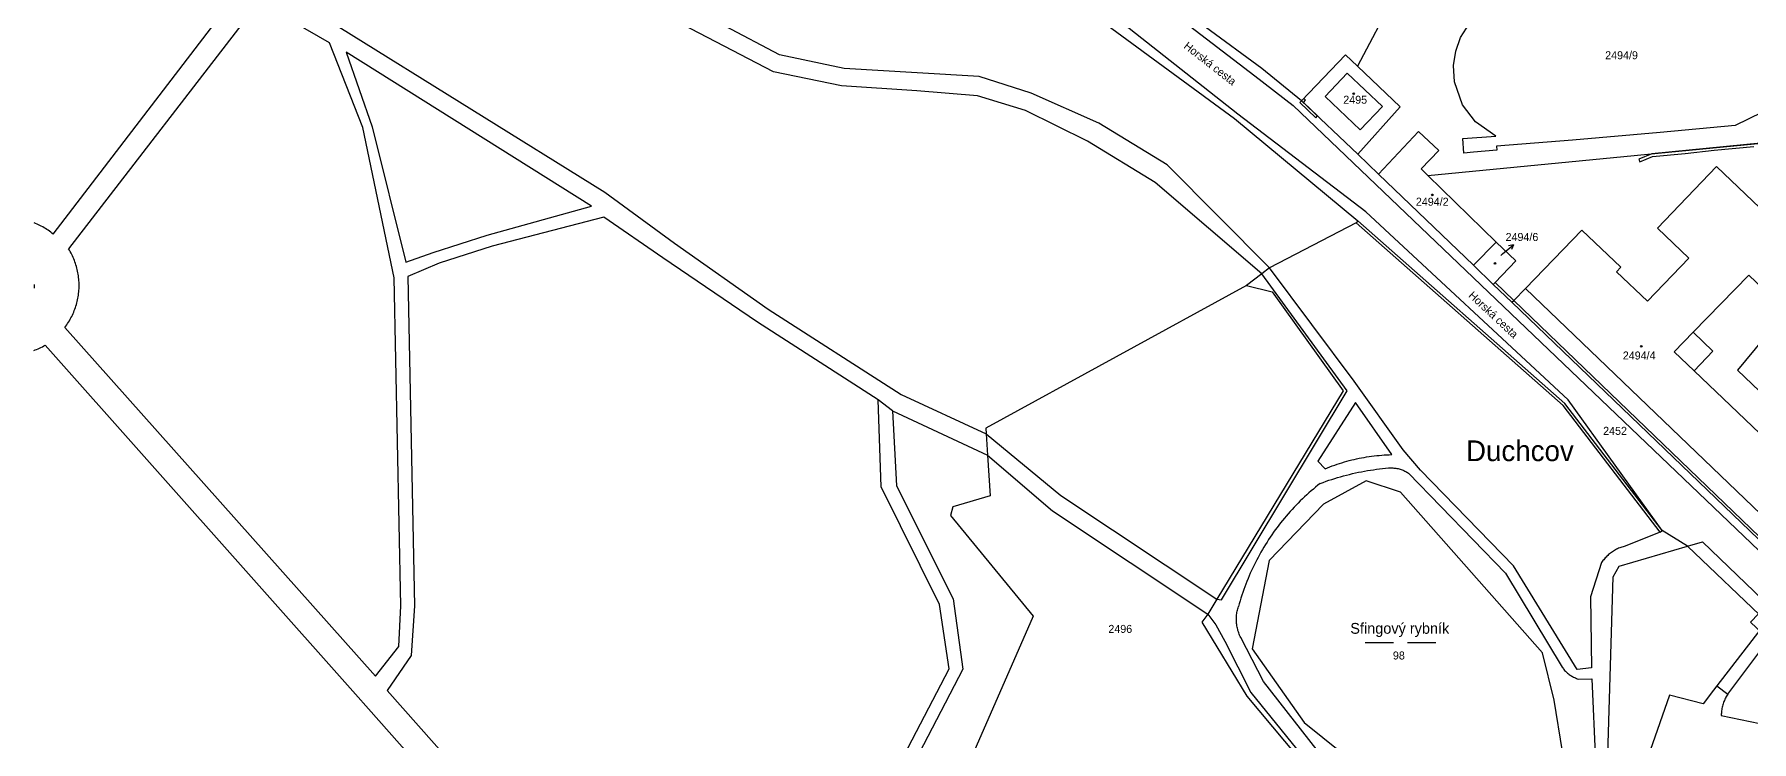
# Model space of a CAD drawing. Extents: x -784124 to -780570, y -980818 to -976926.
# Drawn here: x -782659.9 to -782295.1, y -979241.2 to -979090.8 of the extents above; entities that cross this region are included whole.
import ezdxf
from ezdxf.enums import TextEntityAlignment as Align

# ---------------------------------------------------------------- set-up
doc = ezdxf.new("R2010")
doc.units = 0
doc.header["$LTSCALE"] = 3.138375
doc.header["$MEASUREMENT"] = 0
doc.linetypes.add('0_051C', pattern=[0])
for name, color, linetype in [('1005', 1, 'CONTINUOUS'), ('1008', 1, 'CONTINUOUS'), ('1015', 1, 'CONTINUOUS'), ('1029', 1, 'CONTINUOUS'), ('18', 1, 'CONTINUOUS'), ('21800', 1, 'CONTINUOUS'), ('21900', 1, 'CONTINUOUS'), ('23700', 1, 'CONTINUOUS'), ('404', 1, 'CONTINUOUS'), ('803', 1, 'CONTINUOUS')]:
    doc.layers.add(name, color=color, linetype=linetype)

# ---------------------------------------------------------------- blocks, each defined once
blk = doc.blocks.new('4_02$0')
at = {"layer": '404', "color": 255, "linetype": 'Continuous'}
blk.add_circle((-0.01, 0), 0.175, dxfattribs=at)
blk = doc.blocks.new('1029$1')
at = {"layer": '1029', "color": 6, "linetype": 'Continuous'}
for p, q in [((0, 3), (-0.5, 2)), ((0, 0), (0, 3)), ((0, 3), (0.5, 2))]:
    blk.add_line(p, q, dxfattribs=at)
blk = doc.blocks.new('8_03$8')
at = {"layer": '803', "color": 255, "linetype": 'Continuous'}
for p, q in [((-7.49, 0), (-1.49, 0)), ((1.51, 0), (7.51, 0))]:
    blk.add_line(p, q, dxfattribs=at)

msp = doc.modelspace()

# ---------------------------------------------------------------- linework, layer by layer
at = {"layer": '1029', "color": 255, "linetype": 'Continuous'}
msp.add_line((-782348.41, -979137.78), (-782348.01, -979137.45), dxfattribs=at)
at = {"layer": '21800', "color": 255, "linetype": 'Continuous'}
for p, q in [((-782404.27, -979107.76), (-782452.96, -979069.3)), ((-782655.86, -979133.26), (-782616.3, -979081.58)), ((-782501.59, -979095.17), (-782527.06, -979081.64)), ((-782424.39, -979081.39), (-782400.67, -979099.59)), ((-782612.21, -979083.97), (-782652.58, -979136.4)), ((-782597.17, -979092.6), (-782612.21, -979083.97)), ((-782502.87, -979098.74), (-782529.11, -979085.11)), ((-782595.16, -979089.21), (-782538.71, -979124.34)), ((-782590.07, -979110.58), (-782597.17, -979092.6)), ((-782541.49, -979127.3), (-782593.64, -979094.61)), ((-782593.64, -979094.61), (-782588.09, -979110.43)), ((-782487.88, -979098.03), (-782501.59, -979095.17)), ((-782488.43, -979101.71), (-782502.87, -979098.74)), ((-782472.36, -979098.97), (-782487.88, -979098.03)), ((-782459.16, -979099.72), (-782472.36, -979098.97)), ((-782448.14, -979103.32), (-782459.16, -979099.72)), ((-782400.67, -979099.59), (-782392.48, -979105.92)), ((-782385.7, -979103.97), (-782381.01, -979099.05)), ((-782381.01, -979099.05), (-782373.56, -979106.16)), ((-782472.41, -979102.83), (-782488.43, -979101.71)), ((-782459.51, -979103.88), (-782472.41, -979102.83)), ((-782449.37, -979107.01), (-782459.51, -979103.88)), ((-782433.78, -979109.65), (-782448.14, -979103.32)), ((-782378.25, -979111.08), (-782385.7, -979103.97)), ((-782436.19, -979113.49), (-782449.37, -979107.01)), ((-782377.09, -979128.54), (-782404.27, -979107.76)), ((-782392.48, -979105.92), (-782269.33, -979223.81)), ((-782373.56, -979106.16), (-782378.25, -979111.08)), ((-782583.42, -979142.52), (-782590.07, -979110.58)), ((-782588.09, -979110.43), (-782580.95, -979139.2)), ((-782419.24, -979118.52), (-782433.78, -979109.65)), ((-782421.82, -979122.3), (-782436.19, -979113.49)), ((-782397.51, -979140.46), (-782419.24, -979118.52)), ((-782315.1, -979132.01), (-782302.56, -979118.9)), ((-782302.56, -979118.9), (-782282.85, -979137.78)), ((-782399.18, -979141.73), (-782421.82, -979122.3)), ((-782538.71, -979124.34), (-782523.9, -979135.17)), ((-782563.7, -979133.46), (-782541.49, -979127.3)), ((-782538.91, -979129.62), (-782562.64, -979135.79)), ((-782526.34, -979138.33), (-782538.91, -979129.62)), ((-782334.11, -979168.52), (-782377.09, -979128.54)), ((-782575.17, -979137.14), (-782563.7, -979133.46)), ((-782335.17, -979169.72), (-782379.14, -979130.87)), ((-782343.19, -979144.8), (-782331.22, -979132.4)), ((-782331.22, -979132.4), (-782322.94, -979140.27)), ((-782308.46, -979138.34), (-782315.1, -979132.01)), ((-782580.95, -979139.2), (-782575.17, -979137.14)), ((-782562.64, -979135.79), (-782573.87, -979139.45)), ((-782523.9, -979135.17), (-782503.99, -979149.18)), ((-782573.87, -979139.45), (-782580.53, -979142.28)), ((-782506.29, -979151.98), (-782526.34, -979138.33)), ((-782379.54, -979164.55), (-782397.51, -979140.46)), ((-782322.94, -979140.27), (-782323.86, -979141.3)), ((-782317.26, -979147.53), (-782308.46, -979138.34)), ((-782582.03, -979212.28), (-782583.42, -979142.52)), ((-782580.53, -979142.28), (-782579.11, -979212.29)), ((-782381.03, -979166.61), (-782399.18, -979141.73)), ((-782345.66, -979147.36), (-782349.63, -979143.54)), ((-782323.86, -979141.3), (-782317.26, -979147.53)), ((-782295.73, -979141.98), (-782307.57, -979154.12)), ((-782291.11, -979146.38), (-782295.73, -979141.98)), ((-782346.04, -979147.76), (-782345.66, -979147.36)), ((-782345.66, -979147.36), (-782343.19, -979144.8)), ((-782345.66, -979147.36), (-782291.57, -979199.43)), ((-782291.4, -979194.53), (-782343.19, -979144.8)), ((-782284.99, -979146.26), (-782298.16, -979162.16)), ((-782503.99, -979149.18), (-782475.73, -979167.39)), ((-782653.38, -979153.08), (-782587.42, -979227.27)), ((-782480.62, -979168.52), (-782506.29, -979151.98)), ((-782311.55, -979158.27), (-782307.57, -979154.12)), ((-782307.57, -979154.12), (-782303.35, -979158.17)), ((-782591.66, -979231.06), (-782657.57, -979156.87)), ((-782307.33, -979162.32), (-782311.55, -979158.27)), ((-782303.35, -979158.17), (-782307.33, -979162.32)), ((-782307.33, -979162.32), (-782282.93, -979185.68)), ((-782298.16, -979162.16), (-782269.79, -979189.42)), ((-782369.14, -979179.14), (-782379.54, -979164.55)), ((-782477.63, -979170.82), (-782480.62, -979168.52)), ((-782479.97, -979186.95), (-782480.62, -979168.52)), ((-782475.73, -979167.39), (-782457.69, -979175.71)), ((-782407.69, -979211.02), (-782381.03, -979166.61)), ((-782379.27, -979169.06), (-782387.25, -979181.55)), ((-782371.54, -979180.14), (-782379.27, -979169.06)), ((-782314.58, -979196.65), (-782335.17, -979169.72)), ((-782314.11, -979196.28), (-782334.11, -979168.52)), ((-782477.63, -979170.82), (-782476.74, -979186.77)), ((-782477.63, -979170.82), (-782457.4, -979180.28)), ((-782457.69, -979175.71), (-782441.85, -979188.8)), ((-782457.4, -979180.28), (-782443.61, -979192.08)), ((-782365.44, -979183.41), (-782369.14, -979179.14)), ((-782387.25, -979181.55), (-782385.7, -979183.13)), ((-782368, -979184.08), (-782347.43, -979205.33)), ((-782345.73, -979203.81), (-782365.44, -979183.41)), ((-782467.64, -979212.03), (-782479.97, -979186.95)), ((-782476.74, -979186.77), (-782464.71, -979210.81)), ((-782441.85, -979188.8), (-782408.69, -979210.86)), ((-782443.61, -979192.08), (-782410.61, -979214.02)), ((-782314.58, -979196.65), (-782322.2, -979199.64)), ((-782314.58, -979196.65), (-782314.11, -979196.28)), ((-782308.76, -979199.59), (-782305.59, -979198.66)), ((-782305.59, -979198.66), (-782275.17, -979227.94)), ((-782323.24, -979203.88), (-782308.76, -979199.59)), ((-782347.43, -979205.33), (-782335.38, -979225.32)), ((-782332.22, -979225.81), (-782345.73, -979203.81)), ((-782326.99, -979203.08), (-782329.37, -979210.4)), ((-782325.71, -979246.33), (-782324.55, -979206.15)), ((-782324.55, -979206.15), (-782323.24, -979203.88)), ((-782582.43, -979220.93), (-782582.03, -979212.28)), ((-782579.11, -979212.29), (-782579.84, -979222.83)), ((-782465.57, -979225.71), (-782467.64, -979212.03)), ((-782464.71, -979210.81), (-782462.67, -979225.73)), ((-782408.69, -979210.86), (-782407.69, -979211.02)), ((-782329.37, -979210.4), (-782329.14, -979225.46)), ((-782410.61, -979214.02), (-782408.91, -979216.31)), ((-782408.91, -979216.31), (-782406.99, -979219.81)), ((-782291.94, -979215.6), (-782302.55, -979229.26)), ((-782300.21, -979231.04), (-782290.01, -979217.46)), ((-782587.42, -979227.27), (-782582.43, -979220.93)), ((-782406.99, -979219.81), (-782401.5, -979230.72)), ((-782398.83, -979228.38), (-782403.65, -979219.01)), ((-782579.84, -979222.83), (-782584.9, -979230.27)), ((-782493.58, -979279.45), (-782465.57, -979225.71)), ((-782462.67, -979225.73), (-782490.55, -979279.54)), ((-782385.61, -979245.21), (-782398.83, -979228.38)), ((-782329.14, -979225.46), (-782332.22, -979225.81)), ((-782331.95, -979227.84), (-782329.05, -979227.82)), ((-782329.05, -979227.82), (-782328.27, -979245.35)), ((-782591.66, -979231.06), (-782588.89, -979234.19)), ((-782584.9, -979230.27), (-782524.89, -979297.92)), ((-782401.5, -979230.72), (-782387.56, -979247.95)), ((-782312.54, -979231.26), (-782316.67, -979243.02)), ((-782305.44, -979233.11), (-782312.54, -979231.26)), ((-782303.26, -979230.19), (-782305.44, -979233.11)), ((-782302.55, -979229.26), (-782303.26, -979230.19)), ((-782302.55, -979229.26), (-782300.21, -979231.04)), ((-782527.73, -979302.9), (-782588.89, -979234.19)), ((-782301.58, -979235.59), (-782281.92, -979239.72))]:
    msp.add_line(p, q, dxfattribs=at)
for points in [[(-782655.86, -979133.26), (-782656.121, -979133.047), (-782656.388, -979132.84), (-782656.659, -979132.639), (-782656.935, -979132.445), (-782657.215, -979132.257), (-782657.499, -979132.076), (-782657.788, -979131.901), (-782658.081, -979131.733), (-782658.377, -979131.572), (-782658.677, -979131.418), (-782658.981, -979131.272), (-782659.288, -979131.132), (-782659.598, -979130.999), (-782659.912, -979130.874)], [(-782653.38, -979153.08), (-782653.175, -979152.807), (-782652.977, -979152.528), (-782652.785, -979152.246), (-782652.599, -979151.958), (-782652.421, -979151.667), (-782652.249, -979151.372), (-782652.085, -979151.072), (-782651.927, -979150.769), (-782651.776, -979150.462), (-782651.633, -979150.152), (-782651.497, -979149.839), (-782651.368, -979149.522), (-782651.247, -979149.203), (-782651.133, -979148.881), (-782651.027, -979148.556), (-782650.928, -979148.229), (-782650.837, -979147.899), (-782650.754, -979147.568), (-782650.678, -979147.235), (-782650.61, -979146.9), (-782650.55, -979146.563), (-782650.498, -979146.225), (-782650.454, -979145.887), (-782650.418, -979145.547), (-782650.39, -979145.206), (-782650.369, -979144.865), (-782650.357, -979144.524), (-782650.352, -979144.182), (-782650.356, -979143.84), (-782650.368, -979143.499), (-782650.387, -979143.158), (-782650.415, -979142.817), (-782650.45, -979142.477), (-782650.493, -979142.138), (-782650.544, -979141.8), (-782650.604, -979141.464), (-782650.67, -979141.129), (-782650.745, -979140.795), (-782650.828, -979140.464), (-782650.918, -979140.134), (-782651.016, -979139.807), (-782651.121, -979139.482), (-782651.234, -979139.159), (-782651.355, -979138.839), (-782651.483, -979138.523), (-782651.618, -979138.209), (-782651.761, -979137.898), (-782651.91, -979137.591), (-782652.067, -979137.288), (-782652.231, -979136.988), (-782652.402, -979136.692), (-782652.58, -979136.4)], [(-782659.856, -979144.762), (-782659.844, -979144.561), (-782659.84, -979144.36), (-782659.844, -979144.159), (-782659.856, -979143.958)], [(-782659.992, -979158.003), (-782659.678, -979157.886), (-782659.367, -979157.762), (-782659.059, -979157.631), (-782658.755, -979157.493), (-782658.453, -979157.347), (-782658.155, -979157.195), (-782657.861, -979157.036), (-782657.57, -979156.87)], [(-782385.7, -979183.13), (-782385.201, -979182.926), (-782384.699, -979182.73), (-782384.194, -979182.54), (-782383.687, -979182.357), (-782383.178, -979182.181), (-782382.666, -979182.012), (-782382.151, -979181.85), (-782381.635, -979181.696), (-782381.116, -979181.548), (-782380.596, -979181.408), (-782380.073, -979181.275), (-782379.549, -979181.149), (-782379.023, -979181.03), (-782378.496, -979180.919), (-782377.967, -979180.815), (-782377.436, -979180.718), (-782376.905, -979180.629), (-782376.372, -979180.547), (-782375.838, -979180.472), (-782375.303, -979180.404), (-782374.767, -979180.344), (-782374.231, -979180.292), (-782373.694, -979180.247), (-782373.156, -979180.209), (-782372.618, -979180.178), (-782372.079, -979180.155), (-782371.54, -979180.14)], [(-782386.75, -979186.26), (-782386.141, -979186.033), (-782385.529, -979185.814), (-782384.915, -979185.602), (-782384.298, -979185.397), (-782383.679, -979185.2), (-782383.057, -979185.011), (-782382.433, -979184.829), (-782381.807, -979184.655), (-782381.179, -979184.488), (-782380.549, -979184.329), (-782379.917, -979184.178), (-782379.283, -979184.034), (-782378.648, -979183.899), (-782378.011, -979183.77), (-782377.372, -979183.65), (-782376.732, -979183.538), (-782376.091, -979183.433), (-782375.448, -979183.336), (-782374.804, -979183.247), (-782374.16, -979183.166), (-782373.514, -979183.093), (-782372.867, -979183.028), (-782372.22, -979182.97)], [(-782372.22, -979182.97), (-782371.998, -979182.957), (-782371.776, -979182.952), (-782371.554, -979182.954), (-782371.332, -979182.964), (-782371.11, -979182.981), (-782370.889, -979183.005), (-782370.67, -979183.036), (-782370.451, -979183.075), (-782370.233, -979183.121), (-782370.018, -979183.174), (-782369.804, -979183.234), (-782369.592, -979183.301), (-782369.382, -979183.375), (-782369.175, -979183.456), (-782368.971, -979183.543), (-782368.77, -979183.638), (-782368.572, -979183.739), (-782368.378, -979183.846), (-782368.187, -979183.96), (-782368, -979184.08)], [(-782386.75, -979186.26), (-782387.241, -979186.649), (-782387.727, -979187.045), (-782388.207, -979187.446), (-782388.683, -979187.854), (-782389.154, -979188.267), (-782389.619, -979188.687), (-782390.079, -979189.112), (-782390.534, -979189.543), (-782390.983, -979189.98), (-782391.427, -979190.422), (-782391.865, -979190.87), (-782392.297, -979191.323), (-782392.724, -979191.782), (-782393.145, -979192.246), (-782393.559, -979192.715), (-782393.969, -979193.19), (-782394.372, -979193.669), (-782394.769, -979194.154), (-782395.159, -979194.643), (-782395.544, -979195.138), (-782395.923, -979195.637), (-782396.295, -979196.141), (-782396.66, -979196.65), (-782397.02, -979197.163), (-782397.373, -979197.681), (-782397.719, -979198.203), (-782398.059, -979198.729), (-782398.392, -979199.26), (-782398.718, -979199.794), (-782399.038, -979200.333), (-782399.35, -979200.876), (-782399.656, -979201.422), (-782399.955, -979201.973), (-782400.247, -979202.527), (-782400.533, -979203.085), (-782400.811, -979203.646), (-782401.082, -979204.211), (-782401.346, -979204.779), (-782401.602, -979205.351), (-782401.852, -979205.925), (-782402.094, -979206.503), (-782402.329, -979207.084), (-782402.557, -979207.667), (-782402.777, -979208.254), (-782402.99, -979208.843), (-782403.195, -979209.435), (-782403.393, -979210.029), (-782403.584, -979210.626), (-782403.767, -979211.225), (-782403.942, -979211.826), (-782404.11, -979212.43)], [(-782322.2, -979199.64), (-782322.442, -979199.708), (-782322.682, -979199.783), (-782322.919, -979199.865), (-782323.154, -979199.954), (-782323.386, -979200.051), (-782323.615, -979200.155), (-782323.84, -979200.265), (-782324.063, -979200.383), (-782324.281, -979200.507), (-782324.496, -979200.637), (-782324.706, -979200.774), (-782324.913, -979200.918), (-782325.114, -979201.067), (-782325.312, -979201.223), (-782325.504, -979201.385), (-782325.691, -979201.552), (-782325.874, -979201.725), (-782326.05, -979201.904), (-782326.222, -979202.088), (-782326.387, -979202.277), (-782326.547, -979202.47), (-782326.701, -979202.669), (-782326.849, -979202.872), (-782326.99, -979203.08)], [(-782403.65, -979219.01), (-782403.763, -979218.776), (-782403.87, -979218.538), (-782403.968, -979218.297), (-782404.06, -979218.053), (-782404.144, -979217.807), (-782404.221, -979217.558), (-782404.289, -979217.306), (-782404.351, -979217.053), (-782404.404, -979216.798), (-782404.45, -979216.542), (-782404.488, -979216.284), (-782404.518, -979216.026), (-782404.54, -979215.766), (-782404.554, -979215.506), (-782404.56, -979215.246), (-782404.559, -979214.985), (-782404.549, -979214.725), (-782404.532, -979214.465), (-782404.506, -979214.206), (-782404.473, -979213.948), (-782404.432, -979213.691), (-782404.383, -979213.435), (-782404.326, -979213.181), (-782404.262, -979212.928), (-782404.19, -979212.678), (-782404.11, -979212.43)], [(-782335.38, -979225.32), (-782335.255, -979225.497), (-782335.123, -979225.67), (-782334.986, -979225.838), (-782334.844, -979226.001), (-782334.696, -979226.16), (-782334.542, -979226.313), (-782334.384, -979226.461), (-782334.221, -979226.604), (-782334.053, -979226.741), (-782333.88, -979226.873), (-782333.703, -979226.998), (-782333.522, -979227.117), (-782333.337, -979227.231), (-782333.148, -979227.337), (-782332.956, -979227.438), (-782332.76, -979227.532), (-782332.562, -979227.619), (-782332.36, -979227.7), (-782332.156, -979227.773), (-782331.95, -979227.84)], [(-782300.21, -979231.04), (-782300.346, -979231.254), (-782300.475, -979231.472), (-782300.597, -979231.695), (-782300.713, -979231.92), (-782300.821, -979232.149), (-782300.923, -979232.381), (-782301.018, -979232.617), (-782301.106, -979232.854), (-782301.186, -979233.095), (-782301.259, -979233.338), (-782301.325, -979233.583), (-782301.383, -979233.829), (-782301.434, -979234.078), (-782301.477, -979234.328), (-782301.513, -979234.579), (-782301.541, -979234.831), (-782301.562, -979235.083), (-782301.575, -979235.337), (-782301.58, -979235.59)]]:
    msp.add_lwpolyline(points, dxfattribs=at)
at = {"layer": '21900', "color": 3, "linetype": 'Continuous'}
for p, q in [((-782346.7, -979037.03), (-782378.87, -979097.55)), ((-782378.8, -979116.29), (-782390.74, -979104.9)), ((-782363.91, -979120.8), (-782274.32, -979112.09)), ((-782374.4, -979120.49), (-782378.8, -979116.29)), ((-782354.17, -979139.89), (-782374.4, -979120.49)), ((-782349.36, -979134.95), (-782363.91, -979120.8)), ((-782354.17, -979139.89), (-782349.36, -979134.95)), ((-782350.02, -979143.94), (-782354.17, -979139.89))]:
    msp.add_line(p, q, dxfattribs=at)
for points in [[(-782457.07, -979070.34), (-782404.95, -979108.69), (-782378.75, -979130.42)], [(-782390.74, -979104.9), (-782399.16, -979098.06), (-782423.08, -979080.39)], [(-782292.94, -979107.42), (-782298.64, -979110.16), (-782314.58, -979111.69), (-782333.16, -979113.27), (-782349.3, -979114.59), (-782349.24, -979115.44), (-782354.22, -979115.84), (-782356.29, -979116.02), (-782356.49, -979112.91), (-782349.49, -979112.41), (-782353.78, -979109.41), (-782356.54, -979105.75), (-782358.21, -979100.91), (-782358.43, -979097.41), (-782357.97, -979094.34), (-782356.94, -979091.46), (-782355.08, -979088.46), (-782360.51, -979088.91), (-782360.99, -979083.86), (-782347.49, -979082.7)], [(-782378.87, -979097.55), (-782381.42, -979095.13), (-782390.74, -979104.9)], [(-782378.87, -979097.55), (-782369.76, -979106.19), (-782378.8, -979116.29)], [(-782374.4, -979120.49), (-782365.91, -979111.42), (-782361.56, -979115.5), (-782365.34, -979119.41), (-782363.91, -979120.8)], [(-782378.75, -979130.42), (-782379.14, -979130.87), (-782397.51, -979140.46), (-782399.18, -979141.73), (-782402.4, -979144.17)], [(-782278.06, -979228.85), (-782290.01, -979217.46), (-782291.94, -979215.6), (-782308.76, -979199.59), (-782314.11, -979196.28), (-782334.78, -979169.27), (-782378.75, -979130.42)], [(-782349.36, -979134.95), (-782345.18, -979138.94), (-782349.63, -979143.54), (-782350.02, -979143.94)], [(-782402.4, -979144.17), (-782457.77, -979174.51), (-782457.69, -979175.71), (-782457.4, -979180.28), (-782456.84, -979188.88), (-782464.76, -979191.21), (-782465.25, -979193.08), (-782447.71, -979214.48), (-782471.25, -979268.28), (-782466.53, -979276.4), (-782466.9, -979284.7), (-782441.64, -979298.31), (-782439.88, -979294.84)], [(-782402.4, -979144.17), (-782396.97, -979145.53), (-782381.9, -979166.6), (-782408.69, -979210.86), (-782410.61, -979214.02), (-782411.92, -979215.78), (-782402.34, -979231.52), (-782388.9, -979247.57), (-782381.84, -979257.42), (-782391.64, -979272.67)], [(-782268, -979187.55), (-782269.79, -979189.42), (-782273.21, -979193.01), (-782284.73, -979205.86), (-782285.09, -979205.52), (-782285.44, -979205.88), (-782291.91, -979199.8), (-782346.04, -979147.76), (-782350.02, -979143.94)], [(-782401.23, -979221.41), (-782390.14, -979237.11), (-782363.47, -979258.53), (-782347.74, -979257.9), (-782335.31, -979243.25), (-782337.09, -979232.32), (-782339.52, -979222.31), (-782369.73, -979188.09), (-782377.02, -979185.68), (-782386.07, -979190.67), (-782397.63, -979202.65), (-782401.23, -979221.41)]]:
    msp.add_lwpolyline(points, dxfattribs=at)
at = {"layer": '23700', "color": 255, "linetype": '0_051C'}
msp.add_lwpolyline([(-782387.71, -979108.51), (-782387.35, -979108.14), (-782390.32, -979105.3), (-782389.86, -979104.77), (-782390.27, -979104.41), (-782390.74, -979104.9), (-782391.09, -979105.26), (-782387.71, -979108.51)], close=True, dxfattribs=at)
for points in [[(-782288.94, -979113.51), (-782316.3, -979116.17), (-782319.08, -979117.35), (-782318.85, -979117.9), (-782316.21, -979116.78), (-782309.25, -979116.15), (-782303.09, -979115.38), (-782294.66, -979114.66)], [(-782293.67, -979213.95), (-782295.36, -979215.79), (-782279.13, -979231.09)]]:
    msp.add_lwpolyline(points, dxfattribs=at)

# ---------------------------------------------------------------- block references
at = {"layer": '1029', "color": 0, "linetype": 'ByBlock', "rotation": 310}
msp.add_blockref('1029$1', (-782348.01, -979137.45), dxfattribs=at)
at = {"layer": '404', "color": 0, "linetype": 'ByBlock'}
for p in [(-782379.64, -979103.41), (-782362.94, -979124.91), (-782349.64, -979139.5), (-782318.55, -979157.11)]:
    msp.add_blockref('4_02$0', p, dxfattribs=at)
at = {"layer": '803', "color": 0, "linetype": 'ByBlock'}
msp.add_blockref('8_03$8', (-782369.72, -979220.05), dxfattribs=at)

# ---------------------------------------------------------------- texts
at = {"layer": '1005', "color": 255, "linetype": 'Continuous'}
msp.add_text('Duchcov', height=4.4, dxfattribs=at).set_placement((-782344.35, -979182.84), align=Align.BOTTOM_CENTER)
at = {"layer": '1008', "color": 255, "linetype": 'Continuous'}
msp.add_text('Horská cesta', height=1.7, rotation=322, dxfattribs=at).set_placement((-782416.2, -979093.98), align=Align.BOTTOM_LEFT)
msp.add_text('Horská cesta', height=1.7, rotation=317, dxfattribs=at).set_placement((-782349.97, -979150.38), align=Align.MIDDLE_CENTER)
at = {"layer": '1015', "color": 255, "linetype": 'Continuous'}
msp.add_text('Sfingový rybník', height=2.3, dxfattribs=at).set_placement((-782369.86, -979218.91), align=Align.BOTTOM_CENTER)
at = {"layer": '18', "color": 255, "linetype": 'Continuous'}
msp.add_text('2494/9', height=1.7, dxfattribs=at).set_placement((-782322.76, -979096.59), align=Align.BOTTOM_CENTER)
for s, p in [('2495', (-782381.86, -979106.05)), ('2494/2', (-782366.44, -979127.73)), ('2494/6', (-782347.39, -979135.23)), ('2494/4', (-782322.49, -979160.42)), ('2452', (-782326.67, -979176.44)), ('2496', (-782431.75, -979218.55)), ('98', (-782371.32, -979224.2))]:
    msp.add_text(s, height=1.7, dxfattribs=at).set_placement(p, align=Align.BOTTOM_LEFT)

doc.saveas('drawing.dxf')
